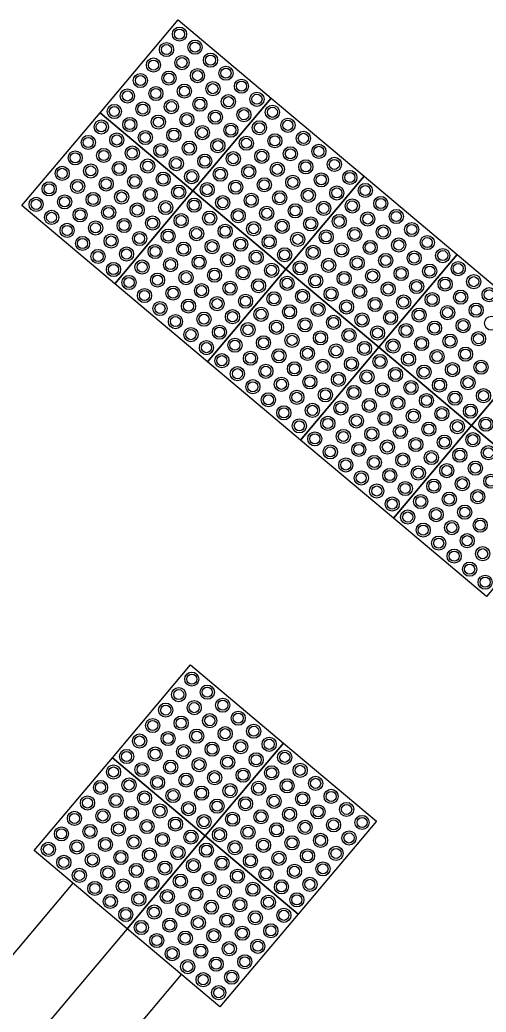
# Model space of a CAD drawing. Header units: millimetres. Extents: x 832728086 to 834530684, y 817551485 to 818349469.
# Drawn here: x 832728260.49 to 832728261.641, y 817960483.649 to 817960486.101 of the extents above; entities that cross this region are included whole.
import ezdxf

# ---------------------------------------------------------------- set-up
doc = ezdxf.new("R2010")
doc.units = ezdxf.units.MM
doc.header["$LTSCALE"] = 100
doc.layers.add('000-helpline', color=30, linetype='Continuous', lineweight=30, plot=False)
doc.layers.add('000-Tactile-l', color=8, linetype='Continuous')

# ---------------------------------------------------------------- blocks, each defined once
blk = doc.blocks.new('tactile')
at = {"layer": '000-helpline', "ltscale": 0.015}
for points in [[(834132.5794, 817966.3356), (834132.8089, 817966.1423), (834132.6157, 817965.9129), (834132.3862, 817966.1061)], [(834132.8089, 817966.1423), (834133.0384, 817965.9491), (834132.8451, 817965.7196), (834132.6157, 817965.9129)], [(834132.3862, 817966.1061), (834132.6157, 817965.9129), (834132.4224, 817965.6834), (834132.193, 817965.8766)], [(834133.0384, 817965.9491), (834133.2679, 817965.7559), (834133.0746, 817965.5264), (834132.8451, 817965.7196)], [(834132.6157, 817965.9129), (834132.8451, 817965.7196), (834132.6519, 817965.4901), (834132.4224, 817965.6834)], [(834133.2679, 817965.7559), (834133.4973, 817965.5627), (834133.3041, 817965.3332), (834133.0746, 817965.5264)], [(834132.8451, 817965.7196), (834133.0746, 817965.5264), (834132.8814, 817965.2969), (834132.6519, 817965.4901)], [(834133.4973, 817965.5627), (834133.7268, 817965.3694), (834133.5336, 817965.1399), (834133.3041, 817965.3332)], [(834133.0746, 817965.5264), (834133.3041, 817965.3332), (834133.1109, 817965.1037), (834132.8814, 817965.2969)], [(834133.3041, 817965.3332), (834133.5336, 817965.1399), (834133.3404, 817964.9105), (834133.1109, 817965.1037)], [(834132.6097, 817964.7413), (834132.8392, 817964.5481), (834132.6459, 817964.3186), (834132.4165, 817964.5118)], [(834132.8392, 817964.5481), (834133.0687, 817964.3549), (834132.8754, 817964.1254), (834132.6459, 817964.3186)], [(834132.4165, 817964.5118), (834132.6459, 817964.3186), (834132.4527, 817964.0891), (834132.2232, 817964.2824)], [(834132.6459, 817964.3186), (834132.8754, 817964.1254), (834132.6822, 817963.8959), (834132.4527, 817964.0891)]]:
    blk.add_lwpolyline(points, close=True, dxfattribs=at)
at = {"layer": '000-Tactile-l', "ltscale": 5e-05}
for p, q in [((834132.3188, 817964.2019), (834131.8197, 817963.609)), ((834132.4527, 817964.0891), (834131.9535, 817963.4963)), ((834132.5866, 817963.9764), (834132.0874, 817963.3836))]:
    blk.add_line(p, q, dxfattribs=at)
at = {"layer": '000-Tactile-l', "ltscale": 0.015}
for centre, radius in [((834132.5824, 817966.3003), 0.0175), ((834132.5824, 817966.3003), 0.0125), ((834132.5502, 817966.2621), 0.0175), ((834132.5502, 817966.2621), 0.0125), ((834132.6207, 817966.2681), 0.0175), ((834132.6207, 817966.2681), 0.0125), ((834132.5885, 817966.2299), 0.0175), ((834132.6589, 817966.2359), 0.0175), ((834132.6589, 817966.2359), 0.0125), ((834132.518, 817966.2238), 0.0175), ((834132.518, 817966.2238), 0.0125), ((834132.5885, 817966.2299), 0.0125), ((834132.4858, 817966.1856), 0.0175), ((834132.4858, 817966.1856), 0.0125), ((834132.5563, 817966.1916), 0.0175), ((834132.5563, 817966.1916), 0.0125), ((834132.6267, 817966.1977), 0.0175), ((834132.6267, 817966.1977), 0.0125), ((834132.6972, 817966.2037), 0.0175), ((834132.6972, 817966.2037), 0.0125), ((834132.5945, 817966.1594), 0.0175), ((834132.665, 817966.1655), 0.0175), ((834132.665, 817966.1655), 0.0125), ((834132.7354, 817966.1715), 0.0175), ((834132.7354, 817966.1715), 0.0125), ((834132.4536, 817966.1474), 0.0175), ((834132.4536, 817966.1474), 0.0125), ((834132.5241, 817966.1534), 0.0175), ((834132.5241, 817966.1534), 0.0125), ((834132.5945, 817966.1594), 0.0125), ((834132.7032, 817966.1333), 0.0175), ((834132.7737, 817966.1393), 0.0175), ((834132.7737, 817966.1393), 0.0125), ((834132.4214, 817966.1091), 0.0175), ((834132.4919, 817966.1151), 0.0175), ((834132.4919, 817966.1151), 0.0125), ((834132.5623, 817966.1212), 0.0175), ((834132.5623, 817966.1212), 0.0125), ((834132.6328, 817966.1272), 0.0175), ((834132.6328, 817966.1272), 0.0125), ((834132.7032, 817966.1333), 0.0125), ((834132.8119, 817966.1071), 0.0175), ((834132.4214, 817966.1091), 0.0125), ((834132.5301, 817966.0829), 0.0175), ((834132.6006, 817966.089), 0.0175), ((834132.6006, 817966.089), 0.0125), ((834132.671, 817966.095), 0.0175), ((834132.671, 817966.095), 0.0125), ((834132.7415, 817966.1011), 0.0175), ((834132.7415, 817966.1011), 0.0125), ((834132.8119, 817966.1071), 0.0125), ((834132.3892, 817966.0709), 0.0175), ((834132.3892, 817966.0709), 0.0125), ((834132.4597, 817966.0769), 0.0175), ((834132.4597, 817966.0769), 0.0125), ((834132.5301, 817966.0829), 0.0125), ((834132.7093, 817966.0628), 0.0175), ((834132.7093, 817966.0628), 0.0125), ((834132.7797, 817966.0689), 0.0175), ((834132.7797, 817966.0689), 0.0125), ((834132.8502, 817966.0749), 0.0175), ((834132.8502, 817966.0749), 0.0125), ((834132.4274, 817966.0387), 0.0175), ((834132.4274, 817966.0387), 0.0125), ((834132.4979, 817966.0447), 0.0175), ((834132.4979, 817966.0447), 0.0125), ((834132.5684, 817966.0507), 0.0175), ((834132.5684, 817966.0507), 0.0125), ((834132.6388, 817966.0568), 0.0175), ((834132.6388, 817966.0568), 0.0125), ((834132.818, 817966.0367), 0.0175), ((834132.8884, 817966.0427), 0.0175), ((834132.8884, 817966.0427), 0.0125), ((834132.357, 817966.0326), 0.0175), ((834132.357, 817966.0326), 0.0125), ((834132.5361, 817966.0125), 0.0175), ((834132.6066, 817966.0185), 0.0175), ((834132.6066, 817966.0185), 0.0125), ((834132.6771, 817966.0246), 0.0175), ((834132.6771, 817966.0246), 0.0125), ((834132.7475, 817966.0306), 0.0175), ((834132.7475, 817966.0306), 0.0125), ((834132.818, 817966.0367), 0.0125), ((834132.9267, 817966.0105), 0.0175), ((834132.3248, 817965.9944), 0.0175), ((834132.3248, 817965.9944), 0.0125), ((834132.3952, 817966.0004), 0.0175), ((834132.3952, 817966.0004), 0.0125), ((834132.4657, 817966.0064), 0.0175), ((834132.4657, 817966.0064), 0.0125), ((834132.5361, 817966.0125), 0.0125), ((834132.6448, 817965.9863), 0.0175), ((834132.7153, 817965.9924), 0.0175), ((834132.7153, 817965.9924), 0.0125), ((834132.7858, 817965.9984), 0.0175), ((834132.7858, 817965.9984), 0.0125), ((834132.8562, 817966.0045), 0.0175), ((834132.8562, 817966.0045), 0.0125), ((834132.9267, 817966.0105), 0.0125), ((834132.363, 817965.9622), 0.0175), ((834132.4335, 817965.9682), 0.0175), ((834132.4335, 817965.9682), 0.0125), ((834132.5039, 817965.9742), 0.0175), ((834132.5039, 817965.9742), 0.0125), ((834132.5744, 817965.9803), 0.0175), ((834132.5744, 817965.9803), 0.0125), ((834132.6448, 817965.9863), 0.0125), ((834132.7535, 817965.9602), 0.0175), ((834132.824, 817965.9662), 0.0175), ((834132.824, 817965.9662), 0.0125), ((834132.8945, 817965.9723), 0.0175), ((834132.8945, 817965.9723), 0.0125), ((834132.9649, 817965.9783), 0.0175), ((834132.9649, 817965.9783), 0.0125), ((834132.2926, 817965.9561), 0.0175), ((834132.2926, 817965.9561), 0.0125), ((834132.363, 817965.9622), 0.0125), ((834132.4717, 817965.936), 0.0175), ((834132.5422, 817965.942), 0.0175), ((834132.5422, 817965.942), 0.0125), ((834132.6126, 817965.9481), 0.0175), ((834132.6126, 817965.9481), 0.0125), ((834132.6831, 817965.9541), 0.0175), ((834132.6831, 817965.9541), 0.0125), ((834132.7535, 817965.9602), 0.0125), ((834132.9327, 817965.94), 0.0175), ((834132.9327, 817965.94), 0.0125), ((834133.0031, 817965.9461), 0.0175), ((834133.0031, 817965.9461), 0.0125), ((834132.2604, 817965.9179), 0.0175), ((834132.2604, 817965.9179), 0.0125), ((834132.3308, 817965.9239), 0.0175), ((834132.3308, 817965.9239), 0.0125), ((834132.4013, 817965.93), 0.0175), ((834132.4013, 817965.93), 0.0125), ((834132.4717, 817965.936), 0.0125), ((834132.6509, 817965.9159), 0.0175), ((834132.6509, 817965.9159), 0.0125), ((834132.7213, 817965.9219), 0.0175), ((834132.7213, 817965.9219), 0.0125), ((834132.7918, 817965.928), 0.0175), ((834132.7918, 817965.928), 0.0125), ((834132.8622, 817965.934), 0.0175), ((834132.8622, 817965.934), 0.0125), ((834133.0414, 817965.9139), 0.0175), ((834132.3691, 817965.8917), 0.0175), ((834132.3691, 817965.8917), 0.0125), ((834132.4395, 817965.8977), 0.0175), ((834132.4395, 817965.8977), 0.0125), ((834132.51, 817965.9038), 0.0175), ((834132.51, 817965.9038), 0.0125), ((834132.5804, 817965.9098), 0.0175), ((834132.5804, 817965.9098), 0.0125), ((834132.7596, 817965.8897), 0.0175), ((834132.83, 817965.8958), 0.0175), ((834132.83, 817965.8958), 0.0125), ((834132.9005, 817965.9018), 0.0175), ((834132.9005, 817965.9018), 0.0125), ((834132.9709, 817965.9078), 0.0175), ((834132.9709, 817965.9078), 0.0125), ((834133.0414, 817965.9139), 0.0125), ((834132.2282, 817965.8796), 0.0175), ((834132.2282, 817965.8796), 0.0125), ((834132.2986, 817965.8857), 0.0175), ((834132.2986, 817965.8857), 0.0125), ((834132.4778, 817965.8655), 0.0175), ((834132.5482, 817965.8716), 0.0175), ((834132.5482, 817965.8716), 0.0125), ((834132.6187, 817965.8776), 0.0175), ((834132.6187, 817965.8776), 0.0125), ((834132.6891, 817965.8837), 0.0175), ((834132.6891, 817965.8837), 0.0125), ((834132.7596, 817965.8897), 0.0125), ((834132.8683, 817965.8636), 0.0175), ((834132.9387, 817965.8696), 0.0175), ((834132.9387, 817965.8696), 0.0125), ((834133.0092, 817965.8756), 0.0175), ((834133.0092, 817965.8756), 0.0125), ((834133.0796, 817965.8817), 0.0175), ((834133.0796, 817965.8817), 0.0125), ((834132.2664, 817965.8474), 0.0175), ((834132.2664, 817965.8474), 0.0125), ((834132.3369, 817965.8535), 0.0175), ((834132.3369, 817965.8535), 0.0125), ((834132.4073, 817965.8595), 0.0175), ((834132.4073, 817965.8595), 0.0125), ((834132.4778, 817965.8655), 0.0125), ((834132.5865, 817965.8394), 0.0175), ((834132.6569, 817965.8454), 0.0175), ((834132.6569, 817965.8454), 0.0125), ((834132.7274, 817965.8515), 0.0175), ((834132.7274, 817965.8515), 0.0125), ((834132.7978, 817965.8575), 0.0175), ((834132.7978, 817965.8575), 0.0125), ((834132.8683, 817965.8636), 0.0125), ((834132.977, 817965.8374), 0.0175), ((834133.0474, 817965.8434), 0.0175), ((834133.0474, 817965.8434), 0.0125), ((834133.1179, 817965.8495), 0.0175), ((834133.1179, 817965.8495), 0.0125), ((834132.3047, 817965.8152), 0.0175), ((834132.3751, 817965.8213), 0.0175), ((834132.3751, 817965.8213), 0.0125), ((834132.4456, 817965.8273), 0.0175), ((834132.4456, 817965.8273), 0.0125), ((834132.516, 817965.8333), 0.0175), ((834132.516, 817965.8333), 0.0125), ((834132.5865, 817965.8394), 0.0125), ((834132.6952, 817965.8132), 0.0175), ((834132.7656, 817965.8193), 0.0175), ((834132.7656, 817965.8193), 0.0125), ((834132.8361, 817965.8253), 0.0175), ((834132.8361, 817965.8253), 0.0125), ((834132.9065, 817965.8313), 0.0175), ((834132.9065, 817965.8313), 0.0125), ((834132.977, 817965.8374), 0.0125), ((834133.1561, 817965.8173), 0.0175), ((834132.3047, 817965.8152), 0.0125), ((834132.4134, 817965.789), 0.0175), ((834132.4838, 817965.7951), 0.0175), ((834132.4838, 817965.7951), 0.0125), ((834132.5543, 817965.8011), 0.0175), ((834132.5543, 817965.8011), 0.0125), ((834132.6247, 817965.8072), 0.0175), ((834132.6247, 817965.8072), 0.0125), ((834132.6952, 817965.8132), 0.0125), ((834132.8743, 817965.7931), 0.0175), ((834132.8743, 817965.7931), 0.0125), ((834132.9448, 817965.7991), 0.0175), ((834132.9448, 817965.7991), 0.0125), ((834133.0152, 817965.8052), 0.0175), ((834133.0152, 817965.8052), 0.0125), ((834133.0857, 817965.8112), 0.0175), ((834133.0857, 817965.8112), 0.0125), ((834133.1561, 817965.8173), 0.0125), ((834132.3429, 817965.783), 0.0175), ((834132.3429, 817965.783), 0.0125), ((834132.4134, 817965.789), 0.0125), ((834132.5925, 817965.7689), 0.0175), ((834132.5925, 817965.7689), 0.0125), ((834132.663, 817965.775), 0.0175), ((834132.663, 817965.775), 0.0125), ((834132.7334, 817965.781), 0.0175), ((834132.7334, 817965.781), 0.0125), ((834132.8039, 817965.7871), 0.0175), ((834132.8039, 817965.7871), 0.0125), ((834132.983, 817965.7669), 0.0175), ((834133.0535, 817965.773), 0.0175), ((834133.0535, 817965.773), 0.0125), ((834133.1239, 817965.779), 0.0175), ((834133.1239, 817965.779), 0.0125), ((834133.1944, 817965.7851), 0.0175), ((834133.1944, 817965.7851), 0.0125), ((834132.3812, 817965.7508), 0.0175), ((834132.3812, 817965.7508), 0.0125), ((834132.4516, 817965.7568), 0.0175), ((834132.4516, 817965.7568), 0.0125), ((834132.5221, 817965.7629), 0.0175), ((834132.5221, 817965.7629), 0.0125), ((834132.7012, 817965.7428), 0.0175), ((834132.7717, 817965.7488), 0.0175), ((834132.7717, 817965.7488), 0.0125), ((834132.8421, 817965.7549), 0.0175), ((834132.8421, 817965.7549), 0.0125), ((834132.9126, 817965.7609), 0.0175), ((834132.9126, 817965.7609), 0.0125), ((834132.983, 817965.7669), 0.0125), ((834133.0917, 817965.7408), 0.0175), ((834133.1622, 817965.7468), 0.0175), ((834133.1622, 817965.7468), 0.0125), ((834133.2326, 817965.7529), 0.0175), ((834133.2326, 817965.7529), 0.0125), ((834132.4194, 817965.7186), 0.0175), ((834132.4899, 817965.7246), 0.0175), ((834132.4899, 817965.7246), 0.0125), ((834132.5603, 817965.7307), 0.0175), ((834132.5603, 817965.7307), 0.0125), ((834132.6308, 817965.7367), 0.0175), ((834132.6308, 817965.7367), 0.0125), ((834132.7012, 817965.7428), 0.0125), ((834132.8099, 817965.7166), 0.0175), ((834132.8804, 817965.7226), 0.0175), ((834132.8804, 817965.7226), 0.0125), ((834132.9508, 817965.7287), 0.0175), ((834132.9508, 817965.7287), 0.0125), ((834133.0213, 817965.7347), 0.0175), ((834133.0213, 817965.7347), 0.0125), ((834133.0917, 817965.7408), 0.0125), ((834133.2004, 817965.7146), 0.0175), ((834133.2709, 817965.7207), 0.0175), ((834133.2709, 817965.7207), 0.0125), ((834132.4194, 817965.7186), 0.0125), ((834132.5281, 817965.6924), 0.0175), ((834132.5986, 817965.6985), 0.0175), ((834132.5986, 817965.6985), 0.0125), ((834132.669, 817965.7045), 0.0175), ((834132.669, 817965.7045), 0.0125), ((834132.7395, 817965.7106), 0.0175), ((834132.7395, 817965.7106), 0.0125), ((834132.8099, 817965.7166), 0.0125), ((834132.9186, 817965.6904), 0.0175), ((834132.9891, 817965.6965), 0.0175), ((834132.9891, 817965.6965), 0.0125), ((834133.0595, 817965.7025), 0.0175), ((834133.0595, 817965.7025), 0.0125), ((834133.13, 817965.7086), 0.0175), ((834133.13, 817965.7086), 0.0125), ((834133.2004, 817965.7146), 0.0125), ((834132.4577, 817965.6864), 0.0175), ((834132.4577, 817965.6864), 0.0125), ((834132.5281, 817965.6924), 0.0125), ((834132.6368, 817965.6663), 0.0175), ((834132.7073, 817965.6723), 0.0175), ((834132.7073, 817965.6723), 0.0125), ((834132.7777, 817965.6784), 0.0175), ((834132.7777, 817965.6784), 0.0125), ((834132.8482, 817965.6844), 0.0175), ((834132.8482, 817965.6844), 0.0125), ((834132.9186, 817965.6904), 0.0125), ((834133.0978, 817965.6703), 0.0175), ((834133.0978, 817965.6703), 0.0125), ((834133.1682, 817965.6764), 0.0175), ((834133.1682, 817965.6764), 0.0125), ((834133.2387, 817965.6824), 0.0175), ((834133.2387, 817965.6824), 0.0125), ((834133.3091, 817965.6885), 0.0175), ((834133.3091, 817965.6885), 0.0125), ((834132.4959, 817965.6542), 0.0175), ((834132.4959, 817965.6542), 0.0125), ((834132.5664, 817965.6602), 0.0175), ((834132.5664, 817965.6602), 0.0125), ((834132.6368, 817965.6663), 0.0125), ((834132.816, 817965.6462), 0.0175), ((834132.816, 817965.6462), 0.0125), ((834132.8864, 817965.6522), 0.0175), ((834132.8864, 817965.6522), 0.0125), ((834132.9569, 817965.6582), 0.0175), ((834132.9569, 817965.6582), 0.0125), ((834133.0273, 817965.6643), 0.0175), ((834133.0273, 817965.6643), 0.0125), ((834133.2065, 817965.6442), 0.0175), ((834133.2769, 817965.6502), 0.0175), ((834133.2769, 817965.6502), 0.0125), ((834133.3474, 817965.6562), 0.0175), ((834133.3474, 817965.6562), 0.0125), ((834132.5342, 817965.622), 0.0175), ((834132.5342, 817965.622), 0.0125), ((834132.6046, 817965.628), 0.0175), ((834132.6046, 817965.628), 0.0125), ((834132.6751, 817965.6341), 0.0175), ((834132.6751, 817965.6341), 0.0125), ((834132.7455, 817965.6401), 0.0175), ((834132.7455, 817965.6401), 0.0125), ((834132.9247, 817965.62), 0.0175), ((834132.9951, 817965.626), 0.0175), ((834132.9951, 817965.626), 0.0125), ((834133.0656, 817965.6321), 0.0175), ((834133.0656, 817965.6321), 0.0125), ((834133.136, 817965.6381), 0.0175), ((834133.136, 817965.6381), 0.0125), ((834133.2065, 817965.6442), 0.0125), ((834133.3152, 817965.618), 0.0175), ((834132.6429, 817965.5958), 0.0175), ((834132.7133, 817965.6019), 0.0175), ((834132.7133, 817965.6019), 0.0125), ((834132.7838, 817965.6079), 0.0175), ((834132.7838, 817965.6079), 0.0125), ((834132.8542, 817965.6139), 0.0175), ((834132.8542, 817965.6139), 0.0125), ((834132.9247, 817965.62), 0.0125), ((834133.0334, 817965.5938), 0.0175), ((834133.1038, 817965.5999), 0.0175), ((834133.1038, 817965.5999), 0.0125), ((834133.1743, 817965.6059), 0.0175), ((834133.1743, 817965.6059), 0.0125), ((834133.2447, 817965.612), 0.0175), ((834133.2447, 817965.612), 0.0125), ((834133.3152, 817965.618), 0.0125), ((834132.5724, 817965.5898), 0.0175), ((834132.5724, 817965.5898), 0.0125), ((834132.6429, 817965.5958), 0.0125), ((834132.7516, 817965.5697), 0.0175), ((834132.822, 817965.5757), 0.0175), ((834132.822, 817965.5757), 0.0125), ((834132.8925, 817965.5817), 0.0175), ((834132.8925, 817965.5817), 0.0125), ((834132.9629, 817965.5878), 0.0175), ((834132.9629, 817965.5878), 0.0125), ((834133.0334, 817965.5938), 0.0125), ((834133.1421, 817965.5677), 0.0175), ((834133.2125, 817965.5737), 0.0175), ((834133.2125, 817965.5737), 0.0125), ((834133.283, 817965.5798), 0.0175), ((834133.283, 817965.5798), 0.0125), ((834133.3534, 817965.5858), 0.0175), ((834132.6107, 817965.5576), 0.0175), ((834132.6107, 817965.5576), 0.0125), ((834132.6811, 817965.5636), 0.0175), ((834132.6811, 817965.5636), 0.0125), ((834132.7516, 817965.5697), 0.0125), ((834132.8603, 817965.5435), 0.0175), ((834132.9307, 817965.5495), 0.0175), ((834132.9307, 817965.5495), 0.0125), ((834133.0012, 817965.5556), 0.0175), ((834133.0012, 817965.5556), 0.0125), ((834133.0716, 817965.5616), 0.0175), ((834133.0716, 817965.5616), 0.0125), ((834133.1421, 817965.5677), 0.0125), ((834133.3212, 817965.5475), 0.0175), ((834133.3212, 817965.5475), 0.0125), ((834132.6489, 817965.5254), 0.0175), ((834132.6489, 817965.5254), 0.0125), ((834132.7193, 817965.5314), 0.0175), ((834132.7193, 817965.5314), 0.0125), ((834132.7898, 817965.5375), 0.0175), ((834132.7898, 817965.5375), 0.0125), ((834132.8603, 817965.5435), 0.0125), ((834133.0394, 817965.5234), 0.0175), ((834133.0394, 817965.5234), 0.0125), ((834133.1099, 817965.5294), 0.0175), ((834133.1099, 817965.5294), 0.0125), ((834133.1803, 817965.5355), 0.0175), ((834133.1803, 817965.5355), 0.0125), ((834133.2508, 817965.5415), 0.0175), ((834133.2508, 817965.5415), 0.0125), ((834132.7576, 817965.4992), 0.0175), ((834132.7576, 817965.4992), 0.0125), ((834132.828, 817965.5052), 0.0175), ((834132.828, 817965.5052), 0.0125), ((834132.8985, 817965.5113), 0.0175), ((834132.8985, 817965.5113), 0.0125), ((834132.969, 817965.5173), 0.0175), ((834132.969, 817965.5173), 0.0125), ((834133.1481, 817965.4972), 0.0175), ((834133.2186, 817965.5033), 0.0175), ((834133.2186, 817965.5033), 0.0125), ((834133.289, 817965.5093), 0.0175), ((834133.289, 817965.5093), 0.0125), ((834132.6871, 817965.4932), 0.0175), ((834132.6871, 817965.4932), 0.0125), ((834132.8663, 817965.473), 0.0175), ((834132.9367, 817965.4791), 0.0175), ((834132.9367, 817965.4791), 0.0125), ((834133.0072, 817965.4851), 0.0175), ((834133.0072, 817965.4851), 0.0125), ((834133.0777, 817965.4912), 0.0175), ((834133.0777, 817965.4912), 0.0125), ((834133.1481, 817965.4972), 0.0125), ((834133.2568, 817965.4711), 0.0175), ((834133.3273, 817965.4771), 0.0175), ((834133.3273, 817965.4771), 0.0125), ((834132.7254, 817965.461), 0.0175), ((834132.7254, 817965.461), 0.0125), ((834132.7958, 817965.467), 0.0175), ((834132.7958, 817965.467), 0.0125), ((834132.8663, 817965.473), 0.0125), ((834132.975, 817965.4469), 0.0175), ((834133.0454, 817965.4529), 0.0175), ((834133.0454, 817965.4529), 0.0125), ((834133.1159, 817965.459), 0.0175), ((834133.1159, 817965.459), 0.0125), ((834133.1864, 817965.465), 0.0175), ((834133.1864, 817965.465), 0.0125), ((834133.2568, 817965.4711), 0.0125), ((834132.7636, 817965.4288), 0.0175), ((834132.7636, 817965.4288), 0.0125), ((834132.8341, 817965.4348), 0.0175), ((834132.8341, 817965.4348), 0.0125), ((834132.9045, 817965.4408), 0.0175), ((834132.9045, 817965.4408), 0.0125), ((834132.975, 817965.4469), 0.0125), ((834133.0837, 817965.4207), 0.0175), ((834133.1541, 817965.4268), 0.0175), ((834133.1541, 817965.4268), 0.0125), ((834133.2246, 817965.4328), 0.0175), ((834133.2246, 817965.4328), 0.0125), ((834133.2951, 817965.4388), 0.0175), ((834133.2951, 817965.4388), 0.0125), ((834132.8019, 817965.3965), 0.0175), ((834132.8723, 817965.4026), 0.0175), ((834132.8723, 817965.4026), 0.0125), ((834132.9428, 817965.4086), 0.0175), ((834132.9428, 817965.4086), 0.0125), ((834133.0132, 817965.4147), 0.0175), ((834133.0132, 817965.4147), 0.0125), ((834133.0837, 817965.4207), 0.0125), ((834133.2628, 817965.4006), 0.0175), ((834133.2628, 817965.4006), 0.0125), ((834133.3333, 817965.4066), 0.0175), ((834133.3333, 817965.4066), 0.0125), ((834132.8019, 817965.3965), 0.0125), ((834132.981, 817965.3764), 0.0175), ((834132.981, 817965.3764), 0.0125), ((834133.0515, 817965.3825), 0.0175), ((834133.0515, 817965.3825), 0.0125), ((834133.1219, 817965.3885), 0.0175), ((834133.1219, 817965.3885), 0.0125), ((834133.1924, 817965.3946), 0.0175), ((834133.1924, 817965.3946), 0.0125), ((834132.8401, 817965.3643), 0.0175), ((834132.8401, 817965.3643), 0.0125), ((834132.9106, 817965.3704), 0.0175), ((834132.9106, 817965.3704), 0.0125), ((834133.0897, 817965.3503), 0.0175), ((834133.1602, 817965.3563), 0.0175), ((834133.1602, 817965.3563), 0.0125), ((834133.2306, 817965.3624), 0.0175), ((834133.2306, 817965.3624), 0.0125), ((834133.3011, 817965.3684), 0.0175), ((834133.3011, 817965.3684), 0.0125), ((834132.8784, 817965.3321), 0.0175), ((834132.8784, 817965.3321), 0.0125), ((834132.9488, 817965.3382), 0.0175), ((834132.9488, 817965.3382), 0.0125), ((834133.0193, 817965.3442), 0.0175), ((834133.0193, 817965.3442), 0.0125), ((834133.0897, 817965.3503), 0.0125), ((834133.1984, 817965.3241), 0.0175), ((834133.2689, 817965.3301), 0.0175), ((834133.2689, 817965.3301), 0.0125), ((834133.3393, 817965.3362), 0.0175), ((834133.3393, 817965.3362), 0.0125), ((834132.9166, 817965.2999), 0.0175), ((834132.9871, 817965.306), 0.0175), ((834132.9871, 817965.306), 0.0125), ((834133.0575, 817965.312), 0.0175), ((834133.0575, 817965.312), 0.0125), ((834133.128, 817965.3181), 0.0175), ((834133.128, 817965.3181), 0.0125), ((834133.1984, 817965.3241), 0.0125), ((834133.3071, 817965.2979), 0.0175), ((834132.9166, 817965.2999), 0.0125), ((834133.0253, 817965.2738), 0.0175), ((834133.0958, 817965.2798), 0.0175), ((834133.0958, 817965.2798), 0.0125), ((834133.1662, 817965.2859), 0.0175), ((834133.1662, 817965.2859), 0.0125), ((834133.2367, 817965.2919), 0.0175), ((834133.2367, 817965.2919), 0.0125), ((834133.3071, 817965.2979), 0.0125), ((834132.9549, 817965.2677), 0.0175), ((834132.9549, 817965.2677), 0.0125), ((834133.0253, 817965.2738), 0.0125), ((834133.2045, 817965.2537), 0.0175), ((834133.2045, 817965.2537), 0.0125), ((834133.2749, 817965.2597), 0.0175), ((834133.2749, 817965.2597), 0.0125), ((834133.3454, 817965.2657), 0.0175), ((834133.3454, 817965.2657), 0.0125), ((834132.9931, 817965.2355), 0.0175), ((834132.9931, 817965.2355), 0.0125), ((834133.0636, 817965.2416), 0.0175), ((834133.0636, 817965.2416), 0.0125), ((834133.134, 817965.2476), 0.0175), ((834133.134, 817965.2476), 0.0125), ((834133.3132, 817965.2275), 0.0175), ((834133.0314, 817965.2033), 0.0175), ((834133.1018, 817965.2094), 0.0175), ((834133.1018, 817965.2094), 0.0125), ((834133.1723, 817965.2154), 0.0175), ((834133.1723, 817965.2154), 0.0125), ((834133.2427, 817965.2214), 0.0175), ((834133.2427, 817965.2214), 0.0125), ((834133.3132, 817965.2275), 0.0125), ((834133.0314, 817965.2033), 0.0125), ((834133.1401, 817965.1772), 0.0175), ((834133.2105, 817965.1832), 0.0175), ((834133.2105, 817965.1832), 0.0125), ((834133.281, 817965.1892), 0.0175), ((834133.281, 817965.1892), 0.0125), ((834133.3514, 817965.1953), 0.0175), ((834133.3514, 817965.1953), 0.0125), ((834133.0696, 817965.1711), 0.0175), ((834133.0696, 817965.1711), 0.0125), ((834133.1401, 817965.1772), 0.0125), ((834133.2488, 817965.151), 0.0175), ((834133.3192, 817965.157), 0.0175), ((834133.3192, 817965.157), 0.0125), ((834133.1079, 817965.1389), 0.0175), ((834133.1079, 817965.1389), 0.0125), ((834133.1783, 817965.145), 0.0175), ((834133.1783, 817965.145), 0.0125), ((834133.2488, 817965.151), 0.0125), ((834133.1461, 817965.1067), 0.0175), ((834133.1461, 817965.1067), 0.0125), ((834133.2166, 817965.1127), 0.0175), ((834133.2166, 817965.1127), 0.0125), ((834133.287, 817965.1188), 0.0175), ((834133.287, 817965.1188), 0.0125), ((834133.2548, 817965.0805), 0.0175), ((834133.3253, 817965.0866), 0.0175), ((834133.3253, 817965.0866), 0.0125), ((834133.1844, 817965.0745), 0.0175), ((834133.1844, 817965.0745), 0.0125), ((834133.2548, 817965.0805), 0.0125), ((834133.2226, 817965.0423), 0.0175), ((834133.2226, 817965.0423), 0.0125), ((834133.2931, 817965.0483), 0.0175), ((834133.2931, 817965.0483), 0.0125), ((834133.2609, 817965.0101), 0.0175), ((834133.2609, 817965.0101), 0.0125), ((834133.3313, 817965.0161), 0.0175), ((834133.3313, 817965.0161), 0.0125), ((834133.2991, 817964.9779), 0.0175), ((834133.2991, 817964.9779), 0.0125), ((834133.3373, 817964.9457), 0.0175), ((834133.3373, 817964.9457), 0.0125), ((834132.6127, 817964.7061), 0.0175), ((834132.6127, 817964.7061), 0.0125), ((834132.5805, 817964.6679), 0.0175), ((834132.5805, 817964.6679), 0.0125), ((834132.651, 817964.6739), 0.0175), ((834132.651, 817964.6739), 0.0125), ((834132.6188, 817964.6357), 0.0175), ((834132.6892, 817964.6417), 0.0175), ((834132.6892, 817964.6417), 0.0125), ((834132.5483, 817964.6296), 0.0175), ((834132.5483, 817964.6296), 0.0125), ((834132.6188, 817964.6357), 0.0125), ((834132.5161, 817964.5914), 0.0175), ((834132.5161, 817964.5914), 0.0125), ((834132.5865, 817964.5974), 0.0175), ((834132.5865, 817964.5974), 0.0125), ((834132.657, 817964.6034), 0.0175), ((834132.657, 817964.6034), 0.0125), ((834132.7275, 817964.6095), 0.0175), ((834132.7275, 817964.6095), 0.0125), ((834132.6248, 817964.5652), 0.0175), ((834132.6952, 817964.5712), 0.0175), ((834132.6952, 817964.5712), 0.0125), ((834132.7657, 817964.5773), 0.0175), ((834132.7657, 817964.5773), 0.0125), ((834132.4839, 817964.5531), 0.0175), ((834132.4839, 817964.5531), 0.0125), ((834132.5543, 817964.5592), 0.0175), ((834132.5543, 817964.5592), 0.0125), ((834132.6248, 817964.5652), 0.0125), ((834132.7335, 817964.539), 0.0175), ((834132.8039, 817964.5451), 0.0175), ((834132.8039, 817964.5451), 0.0125), ((834132.4517, 817964.5149), 0.0175), ((834132.5221, 817964.5209), 0.0175), ((834132.5221, 817964.5209), 0.0125), ((834132.5926, 817964.527), 0.0175), ((834132.5926, 817964.527), 0.0125), ((834132.663, 817964.533), 0.0175), ((834132.663, 817964.533), 0.0125), ((834132.7335, 817964.539), 0.0125), ((834132.8422, 817964.5129), 0.0175), ((834132.4517, 817964.5149), 0.0125), ((834132.5604, 817964.4887), 0.0175), ((834132.6308, 817964.4947), 0.0175), ((834132.6308, 817964.4947), 0.0125), ((834132.7013, 817964.5008), 0.0175), ((834132.7013, 817964.5008), 0.0125), ((834132.7717, 817964.5068), 0.0175), ((834132.7717, 817964.5068), 0.0125), ((834132.8422, 817964.5129), 0.0125), ((834132.4195, 817964.4766), 0.0175), ((834132.4195, 817964.4766), 0.0125), ((834132.4899, 817964.4827), 0.0175), ((834132.4899, 817964.4827), 0.0125), ((834132.5604, 817964.4887), 0.0125), ((834132.7395, 817964.4686), 0.0175), ((834132.7395, 817964.4686), 0.0125), ((834132.81, 817964.4746), 0.0175), ((834132.81, 817964.4746), 0.0125), ((834132.8804, 817964.4807), 0.0175), ((834132.8804, 817964.4807), 0.0125), ((834132.4577, 817964.4444), 0.0175), ((834132.4577, 817964.4444), 0.0125), ((834132.5282, 817964.4505), 0.0175), ((834132.5282, 817964.4505), 0.0125), ((834132.5986, 817964.4565), 0.0175), ((834132.5986, 817964.4565), 0.0125), ((834132.6691, 817964.4625), 0.0175), ((834132.6691, 817964.4625), 0.0125), ((834132.8482, 817964.4424), 0.0175), ((834132.9187, 817964.4485), 0.0175), ((834132.9187, 817964.4485), 0.0125), ((834132.3873, 817964.4384), 0.0175), ((834132.3873, 817964.4384), 0.0125), ((834132.5664, 817964.4183), 0.0175), ((834132.6369, 817964.4243), 0.0175), ((834132.6369, 817964.4243), 0.0125), ((834132.7073, 817964.4303), 0.0175), ((834132.7073, 817964.4303), 0.0125), ((834132.7778, 817964.4364), 0.0175), ((834132.7778, 817964.4364), 0.0125), ((834132.8482, 817964.4424), 0.0125), ((834132.9569, 817964.4163), 0.0175), ((834132.3551, 817964.4001), 0.0175), ((834132.3551, 817964.4001), 0.0125), ((834132.4255, 817964.4062), 0.0175), ((834132.4255, 817964.4062), 0.0125), ((834132.496, 817964.4122), 0.0175), ((834132.496, 817964.4122), 0.0125), ((834132.5664, 817964.4183), 0.0125), ((834132.6751, 817964.3921), 0.0175), ((834132.7456, 817964.3981), 0.0175), ((834132.7456, 817964.3981), 0.0125), ((834132.816, 817964.4042), 0.0175), ((834132.816, 817964.4042), 0.0125), ((834132.8865, 817964.4102), 0.0175), ((834132.8865, 817964.4102), 0.0125), ((834132.9569, 817964.4163), 0.0125), ((834132.3933, 817964.3679), 0.0175), ((834132.4638, 817964.374), 0.0175), ((834132.4638, 817964.374), 0.0125), ((834132.5342, 817964.38), 0.0175), ((834132.5342, 817964.38), 0.0125), ((834132.6047, 817964.3861), 0.0175), ((834132.6047, 817964.3861), 0.0125), ((834132.6751, 817964.3921), 0.0125), ((834132.7838, 817964.3659), 0.0175), ((834132.8543, 817964.372), 0.0175), ((834132.8543, 817964.372), 0.0125), ((834132.9247, 817964.378), 0.0175), ((834132.9247, 817964.378), 0.0125), ((834132.9952, 817964.3841), 0.0175), ((834132.9952, 817964.3841), 0.0125), ((834132.3229, 817964.3619), 0.0175), ((834132.3229, 817964.3619), 0.0125), ((834132.3933, 817964.3679), 0.0125), ((834132.502, 817964.3418), 0.0175), ((834132.5725, 817964.3478), 0.0175), ((834132.5725, 817964.3478), 0.0125), ((834132.6429, 817964.3538), 0.0175), ((834132.6429, 817964.3538), 0.0125), ((834132.7134, 817964.3599), 0.0175), ((834132.7134, 817964.3599), 0.0125), ((834132.7838, 817964.3659), 0.0125), ((834132.963, 817964.3458), 0.0175), ((834132.963, 817964.3458), 0.0125), ((834133.0334, 817964.3519), 0.0175), ((834133.0334, 817964.3519), 0.0125), ((834132.2907, 817964.3236), 0.0175), ((834132.2907, 817964.3236), 0.0125), ((834132.3611, 817964.3297), 0.0175), ((834132.3611, 817964.3297), 0.0125), ((834132.4316, 817964.3357), 0.0175), ((834132.4316, 817964.3357), 0.0125), ((834132.502, 817964.3418), 0.0125), ((834132.6812, 817964.3216), 0.0175), ((834132.6812, 817964.3216), 0.0125), ((834132.7516, 817964.3277), 0.0175), ((834132.7516, 817964.3277), 0.0125), ((834132.8221, 817964.3337), 0.0175), ((834132.8221, 817964.3337), 0.0125), ((834132.8925, 817964.3398), 0.0175), ((834132.8925, 817964.3398), 0.0125), ((834132.3994, 817964.2975), 0.0175), ((834132.3994, 817964.2975), 0.0125), ((834132.4698, 817964.3035), 0.0175), ((834132.4698, 817964.3035), 0.0125), ((834132.5403, 817964.3096), 0.0175), ((834132.5403, 817964.3096), 0.0125), ((834132.6107, 817964.3156), 0.0175), ((834132.6107, 817964.3156), 0.0125), ((834132.7899, 817964.2955), 0.0175), ((834132.8603, 817964.3015), 0.0175), ((834132.8603, 817964.3015), 0.0125), ((834132.9308, 817964.3076), 0.0175), ((834132.9308, 817964.3076), 0.0125), ((834133.0012, 817964.3136), 0.0175), ((834133.0012, 817964.3136), 0.0125), ((834132.2585, 817964.2854), 0.0175), ((834132.2585, 817964.2854), 0.0125), ((834132.3289, 817964.2914), 0.0175), ((834132.3289, 817964.2914), 0.0125), ((834132.5081, 817964.2713), 0.0175), ((834132.5785, 817964.2774), 0.0175), ((834132.5785, 817964.2774), 0.0125), ((834132.649, 817964.2834), 0.0175), ((834132.649, 817964.2834), 0.0125), ((834132.7194, 817964.2894), 0.0175), ((834132.7194, 817964.2894), 0.0125), ((834132.7899, 817964.2955), 0.0125), ((834132.8986, 817964.2693), 0.0175), ((834132.969, 817964.2754), 0.0175), ((834132.969, 817964.2754), 0.0125), ((834132.2967, 817964.2532), 0.0175), ((834132.2967, 817964.2532), 0.0125), ((834132.3672, 817964.2592), 0.0175), ((834132.3672, 817964.2592), 0.0125), ((834132.4376, 817964.2653), 0.0175), ((834132.4376, 817964.2653), 0.0125), ((834132.5081, 817964.2713), 0.0125), ((834132.6168, 817964.2451), 0.0175), ((834132.6872, 817964.2512), 0.0175), ((834132.6872, 817964.2512), 0.0125), ((834132.7577, 817964.2572), 0.0175), ((834132.7577, 817964.2572), 0.0125), ((834132.8281, 817964.2633), 0.0175), ((834132.8281, 817964.2633), 0.0125), ((834132.8986, 817964.2693), 0.0125), ((834132.335, 817964.221), 0.0175), ((834132.4054, 817964.227), 0.0175), ((834132.4054, 817964.227), 0.0125), ((834132.4759, 817964.2331), 0.0175), ((834132.4759, 817964.2331), 0.0125), ((834132.5463, 817964.2391), 0.0175), ((834132.5463, 817964.2391), 0.0125), ((834132.6168, 817964.2451), 0.0125), ((834132.7255, 817964.219), 0.0175), ((834132.7959, 817964.225), 0.0175), ((834132.7959, 817964.225), 0.0125), ((834132.8664, 817964.2311), 0.0175), ((834132.8664, 817964.2311), 0.0125), ((834132.9368, 817964.2371), 0.0175), ((834132.9368, 817964.2371), 0.0125), ((834132.335, 817964.221), 0.0125), ((834132.4437, 817964.1948), 0.0175), ((834132.5141, 817964.2009), 0.0175), ((834132.5141, 817964.2009), 0.0125), ((834132.5846, 817964.2069), 0.0175), ((834132.5846, 817964.2069), 0.0125), ((834132.655, 817964.2129), 0.0175), ((834132.655, 817964.2129), 0.0125), ((834132.7255, 817964.219), 0.0125), ((834132.9046, 817964.1989), 0.0175), ((834132.9046, 817964.1989), 0.0125), ((834132.3732, 817964.1888), 0.0175), ((834132.3732, 817964.1888), 0.0125), ((834132.4437, 817964.1948), 0.0125), ((834132.6228, 817964.1747), 0.0175), ((834132.6228, 817964.1747), 0.0125), ((834132.6933, 817964.1807), 0.0175), ((834132.6933, 817964.1807), 0.0125), ((834132.7637, 817964.1868), 0.0175), ((834132.7637, 817964.1868), 0.0125), ((834132.8342, 817964.1928), 0.0175), ((834132.8342, 817964.1928), 0.0125), ((834132.4114, 817964.1566), 0.0175), ((834132.4114, 817964.1566), 0.0125), ((834132.4819, 817964.1626), 0.0175), ((834132.4819, 817964.1626), 0.0125), ((834132.5524, 817964.1687), 0.0175), ((834132.5524, 817964.1687), 0.0125), ((834132.7315, 817964.1485), 0.0175), ((834132.802, 817964.1546), 0.0175), ((834132.802, 817964.1546), 0.0125), ((834132.8724, 817964.1606), 0.0175), ((834132.8724, 817964.1606), 0.0125), ((834132.4497, 817964.1244), 0.0175), ((834132.5201, 817964.1304), 0.0175), ((834132.5201, 817964.1304), 0.0125), ((834132.5906, 817964.1364), 0.0175), ((834132.5906, 817964.1364), 0.0125), ((834132.661, 817964.1425), 0.0175), ((834132.661, 817964.1425), 0.0125), ((834132.7315, 817964.1485), 0.0125), ((834132.8402, 817964.1224), 0.0175), ((834132.4497, 817964.1244), 0.0125), ((834132.5584, 817964.0982), 0.0175), ((834132.6288, 817964.1042), 0.0175), ((834132.6288, 817964.1042), 0.0125), ((834132.6993, 817964.1103), 0.0175), ((834132.6993, 817964.1103), 0.0125), ((834132.7697, 817964.1163), 0.0175), ((834132.7697, 817964.1163), 0.0125), ((834132.8402, 817964.1224), 0.0125), ((834132.4879, 817964.0922), 0.0175), ((834132.4879, 817964.0922), 0.0125), ((834132.5584, 817964.0982), 0.0125), ((834132.6671, 817964.072), 0.0175), ((834132.7375, 817964.0781), 0.0175), ((834132.7375, 817964.0781), 0.0125), ((834132.808, 817964.0841), 0.0175), ((834132.808, 817964.0841), 0.0125), ((834132.5262, 817964.06), 0.0175), ((834132.5262, 817964.06), 0.0125), ((834132.5966, 817964.066), 0.0175), ((834132.5966, 817964.066), 0.0125), ((834132.6671, 817964.072), 0.0125), ((834132.5644, 817964.0277), 0.0175), ((834132.5644, 817964.0277), 0.0125), ((834132.6349, 817964.0338), 0.0175), ((834132.6349, 817964.0338), 0.0125), ((834132.7053, 817964.0398), 0.0175), ((834132.7053, 817964.0398), 0.0125), ((834132.7758, 817964.0459), 0.0175), ((834132.7758, 817964.0459), 0.0125), ((834132.6731, 817964.0016), 0.0175), ((834132.7436, 817964.0076), 0.0175), ((834132.7436, 817964.0076), 0.0125), ((834132.6027, 817963.9955), 0.0175), ((834132.6027, 817963.9955), 0.0125), ((834132.6731, 817964.0016), 0.0125), ((834132.6409, 817963.9633), 0.0175), ((834132.6409, 817963.9633), 0.0125), ((834132.7114, 817963.9694), 0.0175), ((834132.7114, 817963.9694), 0.0125), ((834132.6792, 817963.9311), 0.0175), ((834132.6792, 817963.9311), 0.0125)]:
    blk.add_circle(centre, radius, dxfattribs=at)

msp = doc.modelspace()

# ---------------------------------------------------------------- block references
at = {"layer": '000-Tactile-l'}
msp.add_blockref('tactile', (831894128.3015, 817142519.7659), dxfattribs=at)

doc.saveas('drawing.dxf')
